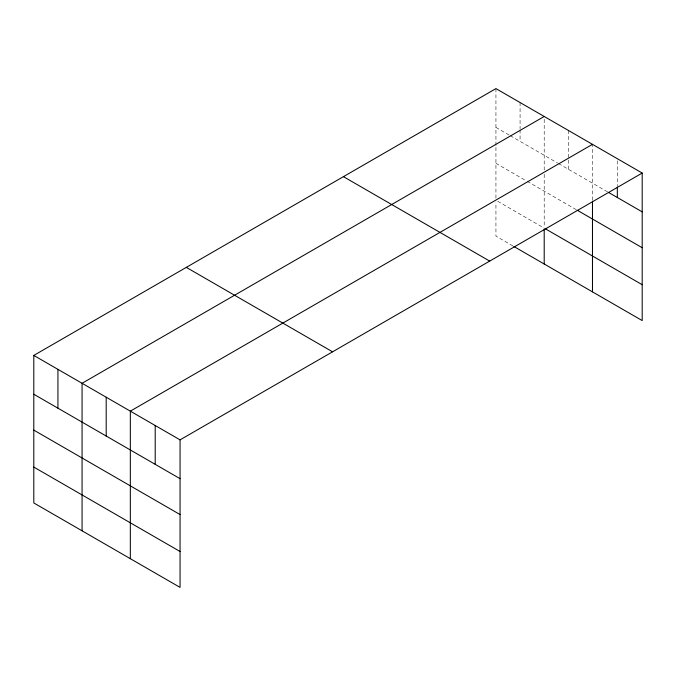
<?xml version="1.0" encoding="UTF-8"?>
<svg xmlns="http://www.w3.org/2000/svg" width="676" height="676" viewBox="0 0 676 676"><rect width="100%" height="100%" fill="white"/><g stroke="black" fill="none" stroke-linecap="round" stroke-linejoin="round"><path stroke-width="0.51" stroke-dasharray="3.38 2.54" d="M495.939 198.153L495.939 146.422M495.939 145.365L495.939 88.607M544.205 174.29L544.205 227.068M544.205 170.065L544.205 116.475M592.472 200.045L592.472 144.343M495.939 127.434L509.349 135.175M510.236 135.69L557.615 163.034M558.503 163.558L607.563 191.883M495.939 163.305L526.325 180.847M527.221 181.362L576.383 209.746M497.722 201.296L544.205 228.125M512.923 245.937L495.939 236.135L495.939 202.369M617.332 160.795L617.332 185.976M568.339 130.409L568.339 169.228M520.072 102.541L520.072 128.77M520.072 129.826L520.072 141.369"/><path stroke-width="1.01" d="M592.472 201.102L592.472 291.863M513.811 246.453L642.2 320.576L642.2 173.056L495.939 88.607L33.8 355.424L33.8 502.944L180.061 587.393L180.061 439.865L33.8 355.424M544.205 116.475L82.066 383.292L82.066 530.812M592.472 144.343L130.333 411.152L130.333 558.68M180.061 439.865L642.2 173.056M608.459 192.39L642.2 211.875M577.279 210.261L642.2 247.746M545.101 228.649L642.2 284.706M343.433 176.656L489.694 261.105M186.306 267.375L332.567 351.816M33.8 394.243L180.061 478.684M33.8 430.113L180.061 514.563M33.8 467.074L180.061 551.515M617.332 187.024L617.332 197.519M544.205 229.181L544.205 264.003M155.201 425.508L155.201 464.336M106.2 397.226L106.2 436.045M57.933 369.358L57.933 408.177"/></g></svg>
